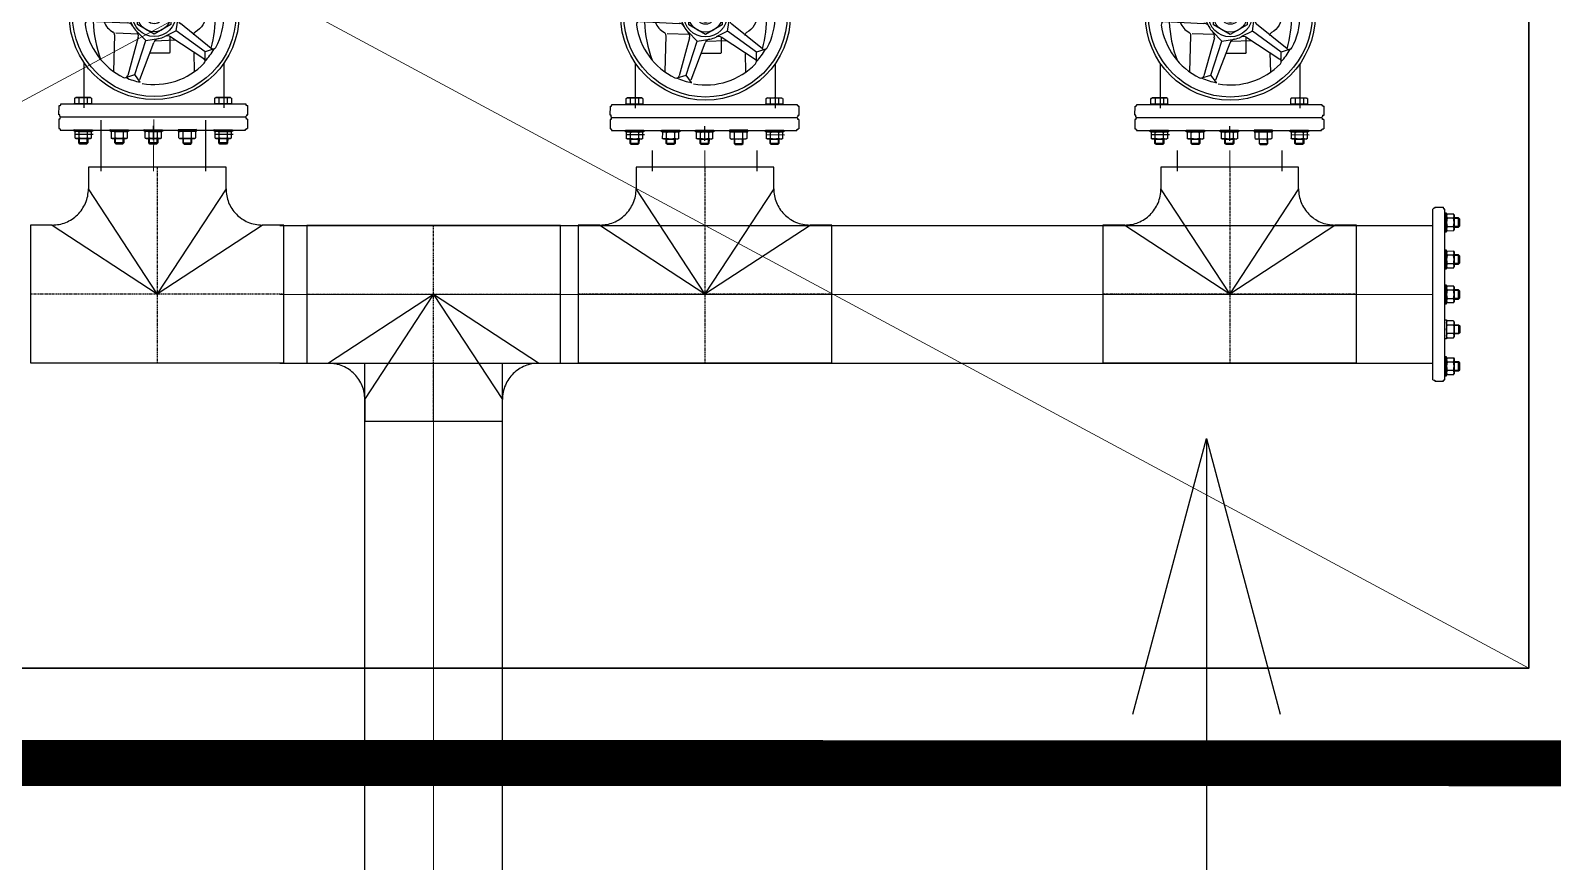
# Model space of a CAD drawing. Header units: millimetres. Extents: x -294625 to 2136527, y -251383 to 128331.
# Drawn here: x 1427685 to 1429343, y -217725 to -216820 of the extents above; entities that cross this region are included whole.
import ezdxf
from ezdxf.lldxf.tags import DXFTag

# ---------------------------------------------------------------- set-up
doc = ezdxf.new("R2010")
doc.units = ezdxf.units.MM
doc.linetypes.add('CENTER', pattern=[3, 1.5, -0.5, 0.5, -0.5])
for name, color, linetype, lineweight in [('0-2', 253, 'Continuous', 18), ('00-N-4-NUOC LANH', 4, 'NU-NUOC LANH', 40), ('ICE-BP', 4, 'Continuous', 25), ('ICE-WALL', 3, 'Continuous', 25), ('N3-NOTE', 11, 'Continuous', 13)]:
    doc.layers.add(name, color=color, linetype=linetype, lineweight=lineweight)
doc.layers.add('H-N-FITTING-35', color=2, linetype='Continuous')
doc.layers.add('Wellding', color=1, linetype='Continuous')
doc.styles.add('P-VNTIMEH', font='vntimeh.shx', dxfattribs={"width": 0.75, "height": 300})
doc.styles.add('TXT', font='txt.shx')
tags = doc.linetypes.add('NU-NUOC LANH', pattern='A,0.6,-0.4,["CW",TXT,S=0.2,R=0,X=-0.25,Y=-0.1],-0.25', length=1.25).pattern_tags.tags
tags[6] = DXFTag(74, 10)
doc.dimstyles.new('N-NOTE', dxfattribs={"dimtxt": 200, "dimasz": 30, "dimexe": 50, "dimexo": 50, "dimgap": 100, "dimtad": 1, "dimdec": 0, "dimdsep": 46, "dimtxsty": 'P-VNTIMEH', "dimblk": 'OPEN30', "dimcen": 0, "dimse1": 1, "dimse2": 1, "dimclrd": 256, "dimclre": 7, "dimclrt": 256, "dimadec": 0, "dimazin": 0, "dimtfac": 1, "dimtdec": 0, "dimtix": 1, "dimtmove": 2, "dimatfit": 3, "dimldrblk": 'OPEN30', "dimfxl": 1, "dimtolj": 1, "dimtzin": 0, "dimarcsym": 0})

# ---------------------------------------------------------------- blocks, each defined once
blk = doc.blocks.new('B-V')
at = {"ltscale": 10}
for p, q in [((-69.6, 92.7), (-69.6, 48.4)), ((69.6, 92.7), (69.6, 48.4)), ((-69.6, -92.7), (-69.6, -48.4)), ((69.6, -92.7), (69.6, -48.4))]:
    blk.add_line(p, q, dxfattribs=at)
for p, q in [((14.3, 64.4), (0.3, 27.6)), ((13.9, 67.2), (19.4, 59.7)), ((28.3, 62.5), (19.4, 59.7)), ((-50.7, 46.3), (-50.8, 36.9)), ((-40.3, 56.6), (-39.8, 37.4)), ((19.4, 59.7), (8.4, 25.8)), ((19.4, 59.7), (8.4, 25.8)), ((15.9, 22.5), (26.3, 60.5)), ((40.3, 56.6), (39.3, 20.1)), ((-59.7, 34), (-50.8, 36.9)), ((-56.8, 33.5), (-26.1, 8.8)), ((-50.8, 36.9), (-22, 16)), ((-50.8, 36.9), (-22, 16)), ((-16.5, 22.1), (-49.4, 43.7)), ((-15.9, 37.1), (-15.9, 21.8)), ((4.2, 37.8), (-15.3, 37.8)), ((-38.1, 18.2), (-37.8, 18.2)), ((-22, 16), (-23.9, 3.3)), ((-22, 16), (-10.5, 21.7)), ((-21.6, 25.5), (0, 26.3)), ((-16.7, 9.7), (0, 19.3)), ((8.4, 25.8), (-4.3, 23.8)), ((0, 19.3), (16.7, 9.7)), ((8.4, 25.8), (17.4, 16.7)), ((38.1, 18.2), (16, 19)), ((-26.5, 3.3), (-23.9, 3.3)), ((-26.5, -3.3), (-26.5, 3.3)), ((-16.7, -9.7), (-16.7, 9.7)), ((16.7, 9.7), (16.7, -9.7)), ((27.2, 0), (21.3, 11.4)), ((27.2, 0), (21.3, -11.4)), ((65.6, 6.3), (26.3, 8.2)), ((62.8, 0), (27.2, 0)), ((62.8, 0), (27.2, 0)), ((68.2, 7.6), (62.8, 0)), ((68.2, -7.6), (62.8, 0)), ((-26.1, -8.8), (-56.8, -33.5)), ((-23.9, -3.3), (-26.5, -3.3)), ((-22, -16), (-23.9, -3.3)), ((0, -19.3), (-16.7, -9.7)), ((16.7, -9.7), (0, -19.3)), ((26.3, -8.2), (65.6, -6.3)), ((-50.8, -36.9), (-22, -16)), ((-50.8, -36.9), (-22, -16)), ((-49.4, -43.7), (-16.5, -22.1)), ((-38.1, -18.2), (-37.8, -18.2)), ((-22, -16), (-10.5, -21.7)), ((-21.6, -25.5), (0, -26.3)), ((-15.9, -21.8), (-15.9, -37.1)), ((8.4, -25.8), (-4.3, -23.8)), ((0.3, -27.6), (14.3, -64.4)), ((8.4, -25.8), (17.4, -16.7)), ((19.4, -59.7), (8.4, -25.8)), ((19.4, -59.7), (8.4, -25.8)), ((26.3, -60.5), (15.9, -22.5)), ((38.1, -18.2), (16, -19)), ((38.4, -24.8), (16.8, -25.6)), ((40.3, -56.6), (39.3, -20.1)), ((-59.7, -34), (-50.8, -36.9)), ((-50.7, -46.3), (-50.8, -36.9)), ((-40.3, -56.6), (-39.8, -37.4)), ((-15.3, -37.8), (4.2, -37.8)), ((13.9, -67.2), (19.4, -59.7)), ((28.3, -62.5), (19.4, -59.7))]:
    blk.add_line(p, q)
for radius in [84.6, 81.5, 21.7, 16.9, 9.06, 7.25]:
    blk.add_circle((0, 0), radius)
for centre, radius, start, end in [((0, 0), 69.5, 80.0933, 135.9067), ((0, 0), 68.7, 65.6447, 78.3553), ((29.2, 59.7), 3.02, 63.9067, 164.7263), ((0, 0), 69.5, 8.0933, 63.9067), ((0, 0), 68.7, 137.6447, 150.3553), ((-47.7, 46.2), 3.02, 135.9067, 236.7263), ((0, 0), 69.5, 152.0933, 207.9067), ((-58.7, 31.1), 3.02, 51.2737, 152.0933), ((61.2, 1.4), 122.2, 164.8244, 180.6624), ((-15.3, 37.1), 0.663, 90, 180), ((-61.2, 1.4), 122.2, 2.4149, 20.8168), ((-13.2, 27.2), 6.04, 236.7263, 295.8639), ((0, 0), 24.2, 100.1361, 115.8639), ((-5.3, 29.7), 6.04, 280.1361, 339.2737), ((21.8, 20.9), 6.04, 164.7263, 223.8639), ((0, 0), 24.2, 28.1361, 43.8639), ((61.2, -1.4), 122.2, 179.3376, 195.1756), ((-29.9, 4.1), 6.04, 352.1361, 51.2737), ((0, 0), 24.2, 172.1361, 187.8639), ((26.6, 14.2), 6.04, 208.1361, 267.2737), ((65.8, 9.4), 3.02, 267.2737, 8.0933), ((0, 0), 68.7, 353.6447, 6.3553), ((-29.9, -4.1), 6.04, 308.7263, 7.8639), ((0, 0), 24.2, 316.1361, 331.8639), ((26.6, -14.2), 6.04, 92.7263, 151.8639), ((0, 0), 69.5, 296.0933, 351.9067), ((-61.2, -1.4), 122.2, 339.1832, 357.5851), ((65.8, -9.4), 3.02, 351.9067, 92.7263), ((-13.2, -27.2), 6.04, 64.1361, 123.2737), ((0, 0), 24.2, 244.1361, 259.8639), ((-5.3, -29.7), 6.04, 20.7263, 79.8639), ((21.8, -20.9), 6.04, 136.1361, 195.2737), ((-58.7, -31.1), 3.02, 207.9067, 308.7263), ((0, 0), 68.7, 209.6447, 222.3553), ((-47.7, -46.2), 3.02, 123.2737, 224.0933), ((-15.3, -37.1), 0.663, 180, 270), ((0, 0), 69.5, 224.0933, 279.9067), ((29.2, -59.7), 3.02, 195.2737, 296.0933), ((0, 0), 68.7, 281.6447, 294.3553)]:
    blk.add_arc(centre, radius, start, end)
at = {"extrusion": (0, 0, -1)}
for centre, major_axis, start_param, end_param in [((-31.8, 0), (-13.8, 13.8), 4.413125, 6.582449), ((-42.4, 20), (-2.14, 2.14), 2.330584, 3.440857), ((-42.4, -20), (2.14, 2.14), -0.299264, 0.811008)]:
    blk.add_ellipse(centre, major_axis=major_axis, ratio=1, start_param=start_param, end_param=end_param, dxfattribs=at)
for centre, major_axis, start_param, end_param in [((42.4, 20), (2.14, 2.14), 2.330584, 3.440857), ((31.8, 0), (-13.8, 13.8), 4.296905, 5.011653), ((31.8, 0), (13.8, 13.8), 4.413125, 5.127873), ((42.4, -20), (-2.14, 2.14), -0.299264, 0.811008)]:
    blk.add_ellipse(centre, major_axis=major_axis, ratio=1, start_param=start_param, end_param=end_param)
blk = doc.blocks.new('NUT')
at = {"linetype": 'Continuous'}
for p, q in [((-14.7, 12.1), (-13.1, 13)), ((-14.7, 0.9), (-13.1, 0)), ((-7.5, 1.1), (-7.5, 11.9)), ((7.5, 1.1), (7.5, 11.9)), ((14.7, 12.1), (13.1, 13)), ((14.7, 0.9), (13.1, 0))]:
    blk.add_line(p, q, dxfattribs=at)
blk.add_lwpolyline([(-16.5, 16), (-16.5, 13), (16.5, 13), (16.5, 16)], close=True)
for points in [[(-15, 1.1), (-15, 11.9)], [(-13.1, 13), (13.1, 13)], [(-13.1, 0), (13.1, 0)], [(13.1, 0), (-13.1, 0)], [(15, 11.9), (15, 1.1)]]:
    blk.add_lwpolyline(points, dxfattribs=at)
for centre, radius, start, end in [((-11.3, 6.1), 6.9, 57.0867, 122.9133), ((-11.3, 6.9), 6.9, 237.0867, 302.9133), ((0, -13), 26, 73.2213, 106.7787), ((0, 26), 26, 253.2213, 286.7787), ((11.3, 6.1), 6.9, 57.0867, 122.9133), ((11.3, 6.9), 6.9, 237.0867, 302.9133)]:
    blk.add_arc(centre, radius, start, end, dxfattribs=at)
blk = doc.blocks.new('Tee - 100 x100 - 1')
at = {"color": 8, "linetype": 'CENTER'}
for p, q in [((0, 105), (0, -57)), ((-105, 0), (105, 0))]:
    blk.add_line(p, q, dxfattribs=at)
for points in [[(57, 87), (57, 105), (-57, 105), (-57, 87)], [(-87, 57), (-105, 57), (-105, -57), (105, -57), (105, 57), (87, 57)]]:
    blk.add_lwpolyline(points)
at = {"color": 8}
for points in [[(0, 0), (-57, 87)], [(57, 87), (0, 0)], [(-87, 57), (0, 0)], [(0, 0), (87, 57)]]:
    blk.add_lwpolyline(points, dxfattribs=at)
for points in [[(-87, 57), (-83.1, 57), (-79.3, 57.7), (-72.1, 60.6), (-68.8, 62.8), (-63.2, 68.3), (-61, 71.5), (-58.6, 77), (-58, 79), (-57.2, 83), (-57, 85), (-57, 87)], [(57, 87), (57, 83.1), (57.7, 79.3), (60.6, 72.1), (62.8, 68.8), (68.3, 63.2), (71.5, 61), (77, 58.6), (79, 58), (83, 57.2), (85, 57), (87, 57)]]:
    blk.add_open_spline(points, degree=3, knots=[0.1639, 0.1639, 0.1639, 0.1639, 11.719334, 11.719334, 23.438668, 23.438668, 35.158003, 35.158003, 41.365518, 41.365518, 47.409143, 47.409143, 47.409143, 47.409143])
blk = doc.blocks.new('_Open30')
at = {"color": 0, "linetype": 'ByBlock', "lineweight": -2}
for p, q in [((-1, 0.2679), (0, 0)), ((0, 0), (-1, -0.2679)), ((0, 0), (-1, 0))]:
    blk.add_line(p, q, dxfattribs=at)

msp = doc.modelspace()

# ---------------------------------------------------------------- linework, layer by layer
at = {"layer": '0-2'}
for p, q in [((1427819, -216973.3, 14.2), (1427819.1, -216916.8, 0)), ((1428419.8, -216973.3, 14.2), (1428419.8, -216950.6, -0.6)), ((1428991.7, -216973.3, 14.2), (1428991.7, -216950.6, -0.6)), ((1427956.7, -217107.5, -27.5), (1428128.1, -217107.5, -7.2)), ((1428031.6, -217107.5, -6.1), (1429213.1, -217107.5, 14.2)), ((1428124.1, -219319.7, 16.6), (1428124.1, -217182.5, -2.8))]:
    msp.add_line(p, q, dxfattribs=at)
at = {"layer": '00-N-4-NUOC LANH', "ltscale": 1500, "const_width": 50}
msp.add_lwpolyline([(1424945, -217617.5), (1457296.5, -217622.8)], dxfattribs=at)
at = {"layer": 'H-N-FITTING-35', "ltscale": 1000}
for p, q in [((1427732.2, -216899.6, -2), (1427752.1, -216899.7, -2)), ((1427733.3, -216893.6, -2), (1427734.3, -216893, -2)), ((1427734.3, -216893, -2), (1427750.1, -216893, -2)), ((1427750.1, -216893, -2), (1427734.3, -216893, -2)), ((1427737.6, -216893.7, -2), (1427737.6, -216899.7, -2)), ((1427746.7, -216893.7, -2), (1427746.7, -216899.7, -2)), ((1427751, -216893.6, -2), (1427750.1, -216893, -2)), ((1427884.7, -216899.7, -2), (1427904.6, -216899.7, -2)), ((1427885.8, -216893.6, -2), (1427886.8, -216893, -2)), ((1427886.8, -216893, -2), (1427902.6, -216893.1, -2)), ((1427902.6, -216893.1, -2), (1427886.8, -216893, -2)), ((1427890.1, -216893.7, -2), (1427890.1, -216899.7, -2)), ((1427899.2, -216893.7, -2), (1427899.2, -216899.7, -2)), ((1427903.5, -216893.6, -2), (1427902.6, -216893.1, -2)), ((1428333, -216900.1, -3.4), (1428352.9, -216900.2, -3.4)), ((1428334.1, -216894.1, -3.4), (1428335, -216893.5, -3.4)), ((1428335, -216893.5, -3.4), (1428350.9, -216893.5, -3.4)), ((1428350.9, -216893.5, -3.4), (1428335, -216893.5, -3.4)), ((1428338.4, -216894.2, -3.4), (1428338.4, -216900.2, -3.4)), ((1428347.5, -216894.2, -3.4), (1428347.5, -216900.2, -3.4)), ((1428351.8, -216894.1, -3.4), (1428350.9, -216893.5, -3.4)), ((1428485.5, -216900.2, -3.4), (1428505.4, -216900.2, -3.4)), ((1428486.6, -216894.1, -3.4), (1428487.5, -216893.5, -3.4)), ((1428487.5, -216893.5, -3.4), (1428503.4, -216893.6, -3.4)), ((1428503.4, -216893.6, -3.4), (1428487.5, -216893.5, -3.4)), ((1428490.9, -216894.2, -3.4), (1428490.9, -216900.2, -3.4)), ((1428500, -216894.2, -3.4), (1428500, -216900.2, -3.4)), ((1428504.3, -216894.1, -3.4), (1428503.4, -216893.6, -3.4)), ((1428904.9, -216900.1, -3.4), (1428924.8, -216900.2, -3.4)), ((1428906, -216894.1, -3.4), (1428907, -216893.5, -3.4)), ((1428907, -216893.5, -3.4), (1428922.8, -216893.5, -3.4)), ((1428922.8, -216893.5, -3.4), (1428907, -216893.5, -3.4)), ((1428910.3, -216894.2, -3.4), (1428910.3, -216900.2, -3.4)), ((1428919.4, -216894.2, -3.4), (1428919.4, -216900.2, -3.4)), ((1428923.7, -216894.1, -3.4), (1428922.8, -216893.5, -3.4)), ((1429057.4, -216900.2, -3.4), (1429077.3, -216900.2, -3.4)), ((1429058.5, -216894.1, -3.4), (1429059.4, -216893.5, -3.4)), ((1429059.4, -216893.5, -3.4), (1429075.3, -216893.6, -3.4)), ((1429075.3, -216893.6, -3.4), (1429059.4, -216893.5, -3.4)), ((1429062.8, -216894.2, -3.4), (1429062.8, -216900.2, -3.4)), ((1429071.9, -216894.2, -3.4), (1429071.9, -216900.2, -3.4)), ((1429076.2, -216894.1, -3.4), (1429075.3, -216893.6, -3.4)), ((1427818.6, -216923.8, -2), (1427818.6, -216939.6, -2)), ((1428419.4, -216924.3, -3.4), (1428419.4, -216940.1, -3.4)), ((1428991.3, -216924.3, -3.4), (1428991.3, -216940.1, -3.4)), ((1427733.3, -216932.9, 0.8), (1427753.2, -216932.9, 0.8)), ((1427885.8, -216932.9, 0.8), (1427905.7, -216933, 0.8)), ((1428334.1, -216933.4, -0.6), (1428354, -216933.4, -0.6)), ((1428486.5, -216933.4, -0.6), (1428506.5, -216933.5, -0.6)), ((1428906, -216933.4, -0.6), (1428925.9, -216933.4, -0.6)), ((1429058.5, -216933.4, -0.6), (1429078.4, -216933.5, -0.6)), ((1429227.6, -217179.5, 14.7), (1429226.2, -217179.5, 14.7))]:
    msp.add_line(p, q, dxfattribs=at)
for points, elevation in [([(1427715.6, -216911.9), (1427715.9, -216901.7)], -2.6), ([(1427715.6, -216911.9), (1427715.9, -216901.7)], -2.6), ([(1427715.6, -216911.9), (1427715.9, -216901.7)], -2.6), ([(1427715.9, -216901.7), (1427715.9, -216901.7)], -2.6), ([(1427715.9, -216901.7), (1427717.1, -216901.7)], -2.6), ([(1427717.1, -216901.7), (1427717.1, -216901.2)], -2.6), ([(1427717.1, -216901.2), (1427717.1, -216901.2)], -2.6), ([(1427717.1, -216901.2), (1427717.1, -216901.2)], -2.6), ([(1427717.1, -216901.2), (1427717.1, -216901.2)], -2.6), ([(1427717.1, -216901.2), (1427717.7, -216901.2)], -2.6), ([(1427717.7, -216901.2), (1427717.7, -216900)], -2.6), ([(1427717.7, -216900), (1427717.7, -216900)], -2.6), ([(1427717.7, -216900), (1427919.4, -216900), (1427919.4, -216901.2)], -2.6), ([(1427733.1, -216899.6), (1427733.1, -216893.7)], -2), ([(1427751.2, -216899.7), (1427733.1, -216899.6)], -2), ([(1427751.2, -216893.7), (1427751.2, -216899.7)], -2), ([(1427885.6, -216899.7), (1427885.6, -216893.7)], -2), ([(1427903.7, -216899.7), (1427885.6, -216899.7)], -2), ([(1427903.7, -216893.7), (1427903.7, -216899.7)], -2), ([(1427919.4, -216900), (1427919.4, -216900)], -2.6), ([(1427919.4, -216900), (1427919.4, -216900)], -2.6), ([(1427919.4, -216901.2), (1427920.6, -216901.2)], -2.6), ([(1427920.2, -216911.9), (1427921.8, -216911.9), (1427921.7, -216901.7)], -2.6), ([(1427920.6, -216901.2), (1427920.6, -216901.2)], -2.6), ([(1427920.6, -216901.2), (1427920.6, -216901.2)], -2.6), ([(1427920.6, -216901.2), (1427920.6, -216901.2)], -2.6), ([(1427920.6, -216901.2), (1427920.6, -216901.7)], -2.6), ([(1427920.6, -216901.7), (1427921.7, -216901.7)], -2.6), ([(1428316.4, -216912.4), (1428316.7, -216902.3)], -4), ([(1428316.4, -216912.4), (1428316.7, -216902.3)], -4), ([(1428316.4, -216912.4), (1428316.7, -216902.3)], -4), ([(1428316.7, -216902.3), (1428316.7, -216902.3)], -4), ([(1428316.7, -216902.3), (1428317.9, -216902.3)], -4), ([(1428317.9, -216902.3), (1428317.9, -216901.7)], -4), ([(1428317.9, -216901.7), (1428317.9, -216901.7)], -4), ([(1428317.9, -216901.7), (1428317.9, -216901.7)], -4), ([(1428317.9, -216901.7), (1428317.9, -216901.7)], -4), ([(1428317.9, -216901.7), (1428318.5, -216901.7)], -4), ([(1428318.5, -216901.7), (1428318.5, -216900.5)], -4), ([(1428318.5, -216900.5), (1428318.5, -216900.5)], -4), ([(1428318.5, -216900.5), (1428520.2, -216900.5), (1428520.2, -216901.7)], -4), ([(1428333.9, -216900.1), (1428333.9, -216894.2)], -3.4), ([(1428352, -216900.2), (1428333.9, -216900.1)], -3.4), ([(1428352, -216894.2), (1428352, -216900.2)], -3.4), ([(1428486.4, -216900.2), (1428486.4, -216894.2)], -3.4), ([(1428504.5, -216900.2), (1428486.4, -216900.2)], -3.4), ([(1428504.5, -216894.2), (1428504.5, -216900.2)], -3.4), ([(1428520.2, -216900.5), (1428520.2, -216900.5)], -4), ([(1428520.2, -216900.5), (1428520.2, -216900.5)], -4), ([(1428520.2, -216901.7), (1428521.3, -216901.7)], -4), ([(1428521, -216912.4), (1428522.6, -216912.4), (1428522.5, -216902.3)], -4), ([(1428521.3, -216901.7), (1428521.3, -216901.7)], -4), ([(1428521.3, -216901.7), (1428521.3, -216901.7)], -4), ([(1428521.3, -216901.7), (1428521.3, -216901.7)], -4), ([(1428521.3, -216901.7), (1428521.3, -216902.3)], -4), ([(1428521.3, -216902.3), (1428522.5, -216902.3)], -4), ([(1428888.3, -216912.4), (1428888.6, -216902.3)], -4), ([(1428888.3, -216912.4), (1428888.6, -216902.3)], -4), ([(1428888.3, -216912.4), (1428888.6, -216902.3)], -4), ([(1428888.6, -216902.3), (1428888.6, -216902.3)], -4), ([(1428888.6, -216902.3), (1428889.8, -216902.3)], -4), ([(1428889.8, -216902.3), (1428889.8, -216901.7)], -4), ([(1428889.8, -216901.7), (1428889.8, -216901.7)], -4), ([(1428889.8, -216901.7), (1428889.8, -216901.7)], -4), ([(1428889.8, -216901.7), (1428889.8, -216901.7)], -4), ([(1428889.8, -216901.7), (1428890.4, -216901.7)], -4), ([(1428890.4, -216901.7), (1428890.4, -216900.5)], -4), ([(1428890.4, -216900.5), (1428890.4, -216900.5)], -4), ([(1428890.4, -216900.5), (1429092.1, -216900.5), (1429092.1, -216901.7)], -4), ([(1428905.8, -216900.1), (1428905.8, -216894.2)], -3.4), ([(1428923.9, -216900.2), (1428905.8, -216900.1)], -3.4), ([(1428923.9, -216894.2), (1428923.9, -216900.2)], -3.4), ([(1429058.3, -216900.2), (1429058.3, -216894.2)], -3.4), ([(1429076.4, -216900.2), (1429058.3, -216900.2)], -3.4), ([(1429076.4, -216894.2), (1429076.4, -216900.2)], -3.4), ([(1429092.1, -216900.5), (1429092.1, -216900.5)], -4), ([(1429092.1, -216900.5), (1429092.1, -216900.5)], -4), ([(1429092.1, -216901.7), (1429093.2, -216901.7)], -4), ([(1429092.9, -216912.4), (1429094.5, -216912.4), (1429094.4, -216902.3)], -4), ([(1429093.2, -216901.7), (1429093.2, -216901.7)], -4), ([(1429093.2, -216901.7), (1429093.2, -216901.7)], -4), ([(1429093.2, -216901.7), (1429093.2, -216901.7)], -4), ([(1429093.2, -216901.7), (1429093.2, -216902.3)], -4), ([(1429093.2, -216902.3), (1429094.4, -216902.3)], -4), ([(1427715.6, -216911.9), (1427715.6, -216911.3)], -2.6), ([(1427716.8, -216911.9), (1427715.6, -216911.9)], -2.6), ([(1427715.6, -216911.9), (1427715.6, -216911.9)], -2.6), ([(1427715.6, -216916.6), (1427715.6, -216926.7)], -2.6), ([(1427715.6, -216916.6), (1427715.6, -216926.7)], -2.6), ([(1427715.6, -216916.6), (1427715.6, -216926.7)], -2.6), ([(1427716.8, -216916.6), (1427715.6, -216916.6)], -2.6), ([(1427715.6, -216916.6), (1427715.6, -216916.6)], -2.6), ([(1427715.6, -216916.6), (1427715.6, -216917.2)], -2.6), ([(1427716.8, -216913.1), (1427716.8, -216911.9)], -2.6), ([(1427716.8, -216911.9), (1427716.8, -216911.9)], -2.6), ([(1427717.3, -216914.2), (1427716.8, -216913.1)], -2.6), ([(1427716.8, -216913.1), (1427716.8, -216913.1)], -2.6), ([(1427716.8, -216913.1), (1427716.8, -216913.1)], -2.6), ([(1427717.3, -216914.2), (1427716.8, -216915.4)], -2.6), ([(1427716.8, -216915.4), (1427716.8, -216915.4)], -2.6), ([(1427716.8, -216915.4), (1427716.8, -216915.4)], -2.6), ([(1427716.8, -216915.4), (1427716.8, -216916.6)], -2.6), ([(1427716.8, -216916.6), (1427716.8, -216916.6)], -2.6), ([(1427717.3, -216914.2), (1427717.3, -216914.2)], -2.6), ([(1427717.3, -216914.2), (1427717.3, -216914.2)], -2.6), ([(1427717.3, -216914.2), (1427919, -216914.2)], -2.6), ([(1427717.3, -216914.2), (1427919, -216914.2)], -2.6), ([(1427717.3, -216914.2), (1427919, -216914.2)], -2.6), ([(1427717.3, -216914.2), (1427717.3, -216914.2)], -2.6), ([(1427717.3, -216914.2), (1427717.3, -216914.2)], -2.6), ([(1427717.3, -216914.2), (1427919, -216914.2)], -2.6), ([(1427717.3, -216914.2), (1427919, -216914.2)], -2.6), ([(1427717.3, -216914.2), (1427919, -216914.2)], -2.6), ([(1427920.2, -216913.1), (1427919, -216914.2)], -2.6), ([(1427920.2, -216915.4), (1427919, -216914.2)], -2.6), ([(1427919, -216914.2), (1427919, -216914.2)], -2.6), ([(1427919, -216914.2), (1427919, -216914.2)], -2.6), ([(1427920.2, -216911.9), (1427920.2, -216913.1)], -2.6), ([(1427920.2, -216913.1), (1427920.2, -216913.1)], -2.6), ([(1427920.2, -216913.1), (1427920.2, -216913.1)], -2.6), ([(1427920.2, -216913.1), (1427920.2, -216913.1)], -2.6), ([(1427920.2, -216916.6), (1427920.2, -216915.4)], -2.6), ([(1427920.2, -216915.4), (1427920.2, -216915.4)], -2.6), ([(1427920.2, -216915.4), (1427920.2, -216915.4)], -2.6), ([(1427920.2, -216915.4), (1427920.2, -216915.4)], -2.6), ([(1427921.4, -216916.6), (1427920.2, -216916.6)], -2.6), ([(1427921.4, -216911.9), (1427921.4, -216911.9)], -2.6), ([(1427921.4, -216911.9), (1427921.4, -216911.9)], -2.6), ([(1427921.4, -216916.6), (1427921.4, -216926.7)], -2.6), ([(1427921.4, -216916.6), (1427921.4, -216926.7)], -2.6), ([(1427921.4, -216916.6), (1427921.4, -216916.6)], -2.6), ([(1427921.4, -216916.6), (1427921.4, -216916.6)], -2.6), ([(1428316.4, -216912.4), (1428316.4, -216911.8)], -4), ([(1428317.5, -216912.4), (1428316.4, -216912.4)], -4), ([(1428316.4, -216912.4), (1428316.4, -216912.4)], -4), ([(1428316.4, -216917.1), (1428316.4, -216927.2)], -4), ([(1428316.4, -216917.1), (1428316.4, -216927.2)], -4), ([(1428316.4, -216917.1), (1428316.4, -216927.2)], -4), ([(1428317.5, -216917.1), (1428316.4, -216917.1)], -4), ([(1428316.4, -216917.1), (1428316.4, -216917.1)], -4), ([(1428316.4, -216917.1), (1428316.4, -216917.7)], -4), ([(1428317.5, -216913.6), (1428317.5, -216912.4)], -4), ([(1428317.5, -216912.4), (1428317.5, -216912.4)], -4), ([(1428318.1, -216914.7), (1428317.5, -216913.6)], -4), ([(1428317.5, -216913.6), (1428317.5, -216913.6)], -4), ([(1428317.5, -216913.6), (1428317.5, -216913.6)], -4), ([(1428318.1, -216914.7), (1428317.5, -216915.9)], -4), ([(1428317.5, -216915.9), (1428317.5, -216915.9)], -4), ([(1428317.5, -216915.9), (1428317.5, -216915.9)], -4), ([(1428317.5, -216915.9), (1428317.5, -216917.1)], -4), ([(1428317.5, -216917.1), (1428317.5, -216917.1)], -4), ([(1428318.1, -216914.7), (1428318.1, -216914.7)], -4), ([(1428318.1, -216914.7), (1428318.1, -216914.7)], -4), ([(1428318.1, -216914.7), (1428519.8, -216914.7)], -4), ([(1428318.1, -216914.7), (1428519.8, -216914.7)], -4), ([(1428318.1, -216914.7), (1428519.8, -216914.7)], -4), ([(1428318.1, -216914.7), (1428318.1, -216914.7)], -4), ([(1428318.1, -216914.7), (1428318.1, -216914.7)], -4), ([(1428318.1, -216914.7), (1428519.8, -216914.7)], -4), ([(1428318.1, -216914.7), (1428519.8, -216914.7)], -4), ([(1428318.1, -216914.7), (1428519.8, -216914.7)], -4), ([(1428521, -216913.6), (1428519.8, -216914.7)], -4), ([(1428521, -216915.9), (1428519.8, -216914.7)], -4), ([(1428519.8, -216914.7), (1428519.8, -216914.7)], -4), ([(1428519.8, -216914.7), (1428519.8, -216914.7)], -4), ([(1428521, -216912.4), (1428521, -216913.6)], -4), ([(1428521, -216913.6), (1428521, -216913.6)], -4), ([(1428521, -216913.6), (1428521, -216913.6)], -4), ([(1428521, -216913.6), (1428521, -216913.6)], -4), ([(1428521, -216917.1), (1428521, -216915.9)], -4), ([(1428521, -216915.9), (1428521, -216915.9)], -4), ([(1428521, -216915.9), (1428521, -216915.9)], -4), ([(1428521, -216915.9), (1428521, -216915.9)], -4), ([(1428522.2, -216917.1), (1428521, -216917.1)], -4), ([(1428522.2, -216912.4), (1428522.2, -216912.4)], -4), ([(1428522.2, -216912.4), (1428522.2, -216912.4)], -4), ([(1428522.2, -216917.1), (1428522.2, -216927.2)], -4), ([(1428522.2, -216917.1), (1428522.2, -216927.2)], -4), ([(1428522.2, -216917.1), (1428522.2, -216917.1)], -4), ([(1428522.2, -216917.1), (1428522.2, -216917.1)], -4), ([(1428888.3, -216912.4), (1428888.3, -216911.8)], -4), ([(1428889.5, -216912.4), (1428888.3, -216912.4)], -4), ([(1428888.3, -216912.4), (1428888.3, -216912.4)], -4), ([(1428888.3, -216917.1), (1428888.3, -216927.2)], -4), ([(1428888.3, -216917.1), (1428888.3, -216927.2)], -4), ([(1428888.3, -216917.1), (1428888.3, -216927.2)], -4), ([(1428889.5, -216917.1), (1428888.3, -216917.1)], -4), ([(1428888.3, -216917.1), (1428888.3, -216917.1)], -4), ([(1428888.3, -216917.1), (1428888.3, -216917.7)], -4), ([(1428889.5, -216913.6), (1428889.5, -216912.4)], -4), ([(1428889.5, -216912.4), (1428889.5, -216912.4)], -4), ([(1428890, -216914.7), (1428889.5, -216913.6)], -4), ([(1428889.5, -216913.6), (1428889.5, -216913.6)], -4), ([(1428889.5, -216913.6), (1428889.5, -216913.6)], -4), ([(1428890, -216914.7), (1428889.5, -216915.9)], -4), ([(1428889.5, -216915.9), (1428889.5, -216915.9)], -4), ([(1428889.5, -216915.9), (1428889.5, -216915.9)], -4), ([(1428889.5, -216915.9), (1428889.5, -216917.1)], -4), ([(1428889.5, -216917.1), (1428889.5, -216917.1)], -4), ([(1428890, -216914.7), (1428890, -216914.7)], -4), ([(1428890, -216914.7), (1428890, -216914.7)], -4), ([(1428890, -216914.7), (1429091.7, -216914.7)], -4), ([(1428890, -216914.7), (1429091.7, -216914.7)], -4), ([(1428890, -216914.7), (1429091.7, -216914.7)], -4), ([(1428890, -216914.7), (1428890, -216914.7)], -4), ([(1428890, -216914.7), (1428890, -216914.7)], -4), ([(1428890, -216914.7), (1429091.7, -216914.7)], -4), ([(1428890, -216914.7), (1429091.7, -216914.7)], -4), ([(1428890, -216914.7), (1429091.7, -216914.7)], -4), ([(1429092.9, -216913.6), (1429091.7, -216914.7)], -4), ([(1429092.9, -216915.9), (1429091.7, -216914.7)], -4), ([(1429091.7, -216914.7), (1429091.7, -216914.7)], -4), ([(1429091.7, -216914.7), (1429091.7, -216914.7)], -4), ([(1429092.9, -216912.4), (1429092.9, -216913.6)], -4), ([(1429092.9, -216913.6), (1429092.9, -216913.6)], -4), ([(1429092.9, -216913.6), (1429092.9, -216913.6)], -4), ([(1429092.9, -216913.6), (1429092.9, -216913.6)], -4), ([(1429092.9, -216917.1), (1429092.9, -216915.9)], -4), ([(1429092.9, -216915.9), (1429092.9, -216915.9)], -4), ([(1429092.9, -216915.9), (1429092.9, -216915.9)], -4), ([(1429092.9, -216915.9), (1429092.9, -216915.9)], -4), ([(1429094.1, -216917.1), (1429092.9, -216917.1)], -4), ([(1429094.1, -216912.4), (1429094.1, -216912.4)], -4), ([(1429094.1, -216912.4), (1429094.1, -216912.4)], -4), ([(1429094.1, -216917.1), (1429094.1, -216927.2)], -4), ([(1429094.1, -216917.1), (1429094.1, -216927.2)], -4), ([(1429094.1, -216917.1), (1429094.1, -216917.1)], -4), ([(1429094.1, -216917.1), (1429094.1, -216917.1)], -4), ([(1427715.6, -216926.7), (1427715.6, -216926.7)], -2.6), ([(1427715.6, -216926.7), (1427716.8, -216926.7)], -2.6), ([(1427716.8, -216926.7), (1427716.8, -216927.3)], -2.6), ([(1427716.8, -216927.3), (1427716.8, -216927.3)], -2.6), ([(1427716.8, -216927.3), (1427716.8, -216927.3)], -2.6), ([(1427716.8, -216927.3), (1427716.8, -216927.3)], -2.6), ([(1427716.8, -216927.3), (1427717.3, -216927.3)], -2.6), ([(1427717.3, -216927.3), (1427717.3, -216928.5)], -2.6), ([(1427717.3, -216928.5), (1427919, -216928.5), (1427919, -216927.3)], -2.6), ([(1427717.3, -216928.5), (1427717.3, -216928.5)], -2.6), ([(1427738.1, -216942.5), (1427738.1, -216937.7)], -2), ([(1427746.6, -216942.5), (1427746.6, -216937.7)], -2), ([(1427777.4, -216942.5), (1427777.4, -216937.7)], -2), ([(1427785.8, -216942.5), (1427785.8, -216937.7)], -2), ([(1427814.4, -216942.5), (1427814.4, -216937.7)], -2), ([(1427822.9, -216942.5), (1427822.9, -216937.7)], -2), ([(1427851.5, -216942.5), (1427851.5, -216937.7)], -2), ([(1427860, -216942.5), (1427859.9, -216937.7)], -2), ([(1427890.6, -216942.5), (1427890.6, -216937.7)], -2), ([(1427899, -216942.5), (1427899.1, -216937.7)], -2), ([(1427919, -216927.3), (1427920.2, -216927.3)], -2.6), ([(1427919, -216928.5), (1427919, -216928.5)], -2.6), ([(1427919, -216928.5), (1427919, -216928.5)], -2.6), ([(1427920.2, -216927.3), (1427920.2, -216926.7)], -2.6), ([(1427920.2, -216926.7), (1427921.4, -216926.7)], -2.6), ([(1427920.2, -216927.3), (1427920.2, -216927.3)], -2.6), ([(1427920.2, -216927.3), (1427920.2, -216927.3)], -2.6), ([(1427920.2, -216927.3), (1427920.2, -216927.3)], -2.6), ([(1428316.4, -216927.2), (1428316.4, -216927.2)], -4), ([(1428316.4, -216927.2), (1428317.5, -216927.2)], -4), ([(1428317.5, -216927.2), (1428317.5, -216927.8)], -4), ([(1428317.5, -216927.8), (1428317.5, -216927.8)], -4), ([(1428317.5, -216927.8), (1428317.5, -216927.8)], -4), ([(1428317.5, -216927.8), (1428317.5, -216927.8)], -4), ([(1428317.5, -216927.8), (1428318.1, -216927.8)], -4), ([(1428318.1, -216927.8), (1428318.1, -216929)], -4), ([(1428318.1, -216929), (1428519.8, -216929), (1428519.8, -216927.8)], -4), ([(1428318.1, -216929), (1428318.1, -216929)], -4), ([(1428338.9, -216943), (1428338.9, -216938.2)], -3.4), ([(1428347.3, -216943), (1428347.4, -216938.2)], -3.4), ([(1428378.2, -216943), (1428378.2, -216938.2)], -3.4), ([(1428386.6, -216943), (1428386.6, -216938.2)], -3.4), ([(1428415.2, -216943), (1428415.2, -216938.2)], -3.4), ([(1428423.6, -216943), (1428423.6, -216938.2)], -3.4), ([(1428452.3, -216943), (1428452.3, -216938.2)], -3.4), ([(1428460.7, -216943), (1428460.7, -216938.2)], -3.4), ([(1428491.4, -216943), (1428491.4, -216938.2)], -3.4), ([(1428499.8, -216943), (1428499.8, -216938.2)], -3.4), ([(1428519.8, -216927.8), (1428521, -216927.8)], -4), ([(1428519.8, -216929), (1428519.8, -216929)], -4), ([(1428519.8, -216929), (1428519.8, -216929)], -4), ([(1428521, -216927.8), (1428521, -216927.2)], -4), ([(1428521, -216927.2), (1428522.2, -216927.2)], -4), ([(1428521, -216927.8), (1428521, -216927.8)], -4), ([(1428521, -216927.8), (1428521, -216927.8)], -4), ([(1428521, -216927.8), (1428521, -216927.8)], -4), ([(1428888.3, -216927.2), (1428888.3, -216927.2)], -4), ([(1428888.3, -216927.2), (1428889.5, -216927.2)], -4), ([(1428889.5, -216927.2), (1428889.5, -216927.8)], -4), ([(1428889.5, -216927.8), (1428889.5, -216927.8)], -4), ([(1428889.5, -216927.8), (1428889.5, -216927.8)], -4), ([(1428889.5, -216927.8), (1428889.5, -216927.8)], -4), ([(1428889.5, -216927.8), (1428890, -216927.8)], -4), ([(1428890, -216927.8), (1428890, -216929)], -4), ([(1428890, -216929), (1429091.7, -216929), (1429091.7, -216927.8)], -4), ([(1428890, -216929), (1428890, -216929)], -4), ([(1428910.8, -216943), (1428910.8, -216938.2)], -3.4), ([(1428919.2, -216943), (1428919.3, -216938.2)], -3.4), ([(1428950.1, -216943), (1428950.1, -216938.2)], -3.4), ([(1428958.5, -216943), (1428958.5, -216938.2)], -3.4), ([(1428987.1, -216943), (1428987.1, -216938.2)], -3.4), ([(1428995.5, -216943), (1428995.6, -216938.2)], -3.4), ([(1429024.2, -216943), (1429024.2, -216938.2)], -3.4), ([(1429032.7, -216943), (1429032.6, -216938.2)], -3.4), ([(1429063.3, -216943), (1429063.3, -216938.2)], -3.4), ([(1429071.7, -216943), (1429071.7, -216938.2)], -3.4), ([(1429091.7, -216927.8), (1429092.9, -216927.8)], -4), ([(1429091.7, -216929), (1429091.7, -216929)], -4), ([(1429091.7, -216929), (1429091.7, -216929)], -4), ([(1429092.9, -216927.8), (1429092.9, -216927.2)], -4), ([(1429092.9, -216927.2), (1429094.1, -216927.2)], -4), ([(1429092.9, -216927.8), (1429092.9, -216927.8)], -4), ([(1429092.9, -216927.8), (1429092.9, -216927.8)], -4), ([(1429092.9, -216927.8), (1429092.9, -216927.8)], -4), ([(1427747.2, -216942.5), (1427737.5, -216942.5)], -2), ([(1427786.4, -216942.5), (1427776.8, -216942.5)], -2), ([(1427823.5, -216942.5), (1427813.8, -216942.5)], -2), ([(1427850.9, -216942.5), (1427860.6, -216942.5)], -2), ([(1427899.6, -216942.5), (1427890, -216942.5)], -2), ([(1428347.9, -216943), (1428338.3, -216943)], -3.4), ([(1428387.2, -216943), (1428377.5, -216943)], -3.4), ([(1428424.2, -216943), (1428414.6, -216943)], -3.4), ([(1428451.7, -216943), (1428461.3, -216943)], -3.4), ([(1428500.4, -216943), (1428490.8, -216943)], -3.4), ([(1428919.9, -216943), (1428910.2, -216943)], -3.4), ([(1428959.1, -216943), (1428949.5, -216943)], -3.4), ([(1428996.1, -216943), (1428986.5, -216943)], -3.4), ([(1429023.6, -216943), (1429033.3, -216943)], -3.4), ([(1429072.3, -216943), (1429062.7, -216943)], -3.4), ([(1429214.2, -217013.6), (1429213.1, -217014.6)], 14.2), ([(1429213.1, -217200.4), (1429213.1, -217014.6)], 14.2), ([(1429213.1, -217200.4), (1429213.1, -217014.6)], 14.2), ([(1429213.1, -217200.4), (1429213.1, -217014.6)], 14.2), ([(1429213.1, -217200.4), (1429213.1, -217014.6)], 14.2), ([(1429213.1, -217200.4), (1429213.1, -217014.6)], 14.2), ([(1429215.3, -217013.6), (1429214.2, -217013.6)], 14.2), ([(1429214.2, -217013.6), (1429214.2, -217013.6)], 14.2), ([(1429214.2, -217013.6), (1429214.2, -217013.6)], 14.2), ([(1429214.2, -217013.6), (1429214.2, -217013.6)], 14.2), ([(1429215.3, -217012.5), (1429224.6, -217012.5)], 14.2), ([(1429215.3, -217012.5), (1429224.6, -217012.5)], 14.2), ([(1429215.3, -217012.5), (1429224.6, -217012.5)], 14.2), ([(1429215.3, -217012.5), (1429215.3, -217012.5)], 14.2), ([(1429215.3, -217012.5), (1429215.3, -217012.5)], 14.2), ([(1429215.3, -217012.5), (1429215.3, -217013.6)], 14.2), ([(1429224.6, -217013.6), (1429224.6, -217012.5)], 14.2), ([(1429225.1, -217013.6), (1429224.6, -217013.6)], 14.2), ([(1429225.1, -217014.6), (1429225.1, -217013.6)], 14.2), ([(1429225.1, -217013.6), (1429225.1, -217013.6)], 14.2), ([(1429225.1, -217013.6), (1429225.1, -217013.6)], 14.2), ([(1429225.1, -217013.6), (1429225.1, -217013.6)], 14.2), ([(1429226.2, -217014.6), (1429225.1, -217014.6)], 14.2), ([(1429226.2, -217200.4), (1429226.2, -217014.6)], 14.2), ([(1429226.2, -217014.6), (1429226.2, -217014.6)], 14.2), ([(1429226.2, -217014.6), (1429226.2, -217014.6)], 14.2), ([(1429241.1, -217024.8), (1429236.1, -217024.8)], 14.7), ([(1429241.1, -217033.4), (1429236.2, -217033.5)], 14.7), ([(1429241.1, -217034.1), (1429241.1, -217024.1)], 14.7), ([(1429241.1, -217065.1), (1429236.1, -217065.1)], 14.7), ([(1429241.1, -217073.8), (1429236.2, -217073.8)], 14.7), ([(1429241.1, -217074.4), (1429241.1, -217064.5)], 14.7), ([(1429241.1, -217103.2), (1429236.1, -217103.2)], 14.7), ([(1429241.1, -217112.5), (1429241.1, -217102.5)], 14.7), ([(1429241.1, -217111.8), (1429236.2, -217111.9)], 14.7), ([(1429241.1, -217141.3), (1429236.1, -217141.3)], 14.7), ([(1429241.1, -217150), (1429236.1, -217150)], 14.7), ([(1429241.1, -217140.7), (1429241.1, -217150.6)], 14.7), ([(1429226.2, -217200.4), (1429226.2, -217168.6)], 14.2), ([(1429241.1, -217181.5), (1429236.1, -217181.5)], 14.7), ([(1429241.1, -217190.8), (1429241.1, -217180.8)], 14.7), ([(1429213.1, -217200.4), (1429214.2, -217201)], 14.2), ([(1429214.2, -217201), (1429214.2, -217201)], 14.2), ([(1429214.2, -217201), (1429214.2, -217201)], 14.2), ([(1429214.2, -217201), (1429215.3, -217201)], 14.2), ([(1429215.3, -217201), (1429215.3, -217201)], 14.2), ([(1429215.3, -217201), (1429215.3, -217202)], 14.2), ([(1429215.3, -217202), (1429224.6, -217202)], 14.2), ([(1429215.3, -217202), (1429224.6, -217202)], 14.2), ([(1429215.3, -217202), (1429224.6, -217202)], 14.2), ([(1429215.3, -217202), (1429215.3, -217202)], 14.2), ([(1429215.3, -217202), (1429215.8, -217202)], 14.2), ([(1429224.6, -217202), (1429224.6, -217201)], 14.2), ([(1429224.6, -217201), (1429225.1, -217201)], 14.2), ([(1429224.6, -217202), (1429224.6, -217202)], 14.2), ([(1429225.1, -217201), (1429225.1, -217200.4)], 14.2), ([(1429225.1, -217200.4), (1429226.2, -217200.4)], 14.2), ([(1429225.1, -217201), (1429225.1, -217201)], 14.2), ([(1429225.1, -217201), (1429225.1, -217201)], 14.2), ([(1429225.1, -217201), (1429225.1, -217201)], 14.2), ([(1429226.2, -217200.4), (1429226.2, -217200.4)], 14.2), ([(1429241.1, -217190.1), (1429236.2, -217190.2)], 14.7)]:
    msp.add_lwpolyline(points, dxfattribs=dict(at, elevation=elevation))
for points, elevation in [([(1427747.2, -216937.7), (1427747.2, -216942.5), (1427745.9, -216943.7), (1427738.7, -216943.7), (1427737.5, -216942.5), (1427737.5, -216937.7)], -2), ([(1427786.4, -216937.7), (1427786.4, -216942.5), (1427785.2, -216943.7), (1427778, -216943.7), (1427776.8, -216942.5), (1427776.8, -216937.7)], -2), ([(1427823.5, -216937.7), (1427823.5, -216942.5), (1427822.2, -216943.7), (1427815, -216943.7), (1427813.8, -216942.5), (1427813.8, -216937.7)], -2), ([(1427850.9, -216937.7), (1427850.9, -216942.5), (1427852.1, -216943.7), (1427859.4, -216943.7), (1427860.6, -216942.5), (1427860.5, -216937.7)], -2), ([(1427899.7, -216937.7), (1427899.6, -216942.5), (1427898.4, -216943.7), (1427891.2, -216943.7), (1427890, -216942.5), (1427890, -216937.7)], -2), ([(1428348, -216938.2), (1428347.9, -216943), (1428346.7, -216944.2), (1428339.5, -216944.2), (1428338.3, -216943), (1428338.3, -216938.2)], -3.4), ([(1428387.2, -216938.2), (1428387.2, -216943), (1428386, -216944.2), (1428378.8, -216944.2), (1428377.5, -216943), (1428377.6, -216938.2)], -3.4), ([(1428424.3, -216938.2), (1428424.2, -216943), (1428423, -216944.2), (1428415.8, -216944.2), (1428414.6, -216943), (1428414.6, -216938.2)], -3.4), ([(1428451.7, -216938.2), (1428451.7, -216943), (1428452.9, -216944.2), (1428460.1, -216944.2), (1428461.3, -216943), (1428461.3, -216938.2)], -3.4), ([(1428500.4, -216938.2), (1428500.4, -216943), (1428499.2, -216944.2), (1428492, -216944.2), (1428490.8, -216943), (1428490.8, -216938.2)], -3.4), ([(1428919.9, -216938.2), (1428919.9, -216943), (1428918.6, -216944.2), (1428911.4, -216944.2), (1428910.2, -216943), (1428910.2, -216938.2)], -3.4), ([(1428959.1, -216938.2), (1428959.1, -216943), (1428957.9, -216944.2), (1428950.7, -216944.2), (1428949.5, -216943), (1428949.5, -216938.2)], -3.4), ([(1428996.2, -216938.2), (1428996.1, -216943), (1428994.9, -216944.2), (1428987.7, -216944.2), (1428986.5, -216943), (1428986.5, -216938.2)], -3.4), ([(1429023.6, -216938.2), (1429023.6, -216943), (1429024.8, -216944.2), (1429032.1, -216944.2), (1429033.3, -216943), (1429033.2, -216938.2)], -3.4), ([(1429072.4, -216938.2), (1429072.3, -216943), (1429071.1, -216944.2), (1429063.9, -216944.2), (1429062.7, -216943), (1429062.7, -216938.2)], -3.4), ([(1429236.2, -217034.1), (1429241.1, -217034.1), (1429242.4, -217032.8), (1429242.3, -217025.4), (1429241.1, -217024.1), (1429236.1, -217024.2)], 14.7), ([(1429236.2, -217074.4), (1429241.1, -217074.4), (1429242.4, -217073.2), (1429242.3, -217065.7), (1429241.1, -217064.5), (1429236.1, -217064.5)], 14.7), ([(1429236.2, -217112.5), (1429241.1, -217112.5), (1429242.4, -217111.2), (1429242.3, -217103.8), (1429241.1, -217102.5), (1429236.1, -217102.6)], 14.7), ([(1429236.2, -217140.7), (1429241.1, -217140.7), (1429242.3, -217141.9), (1429242.3, -217149.4), (1429241.1, -217150.6), (1429236.1, -217150.6)], 14.7), ([(1429236.2, -217190.8), (1429241.1, -217190.8), (1429242.4, -217189.5), (1429242.3, -217182.1), (1429241.1, -217180.8), (1429236.1, -217180.9)], 14.7)]:
    msp.add_lwpolyline(points, close=True, dxfattribs=dict(at, elevation=elevation))
for centre, major_axis, start_param, end_param in [((1427735.4, -216897.2, -2), (-2.94, -2.94), 3.349953, 4.498844), ((1427742.1, -216908.7, -2), (11.1, -11.1), 2.060759, 2.646445), ((1427749, -216897.2, -2), (-2.94, -2.94), 3.349953, 4.498844), ((1427887.9, -216897.2, -2), (-2.94, -2.94), 3.349953, 4.498844), ((1427894.6, -216908.7, -2), (11.1, -11.1), 2.060759, 2.646445), ((1427901.4, -216897.2, -2), (-2.94, -2.94), 3.349953, 4.498844), ((1428336.2, -216897.7, -3.4), (-2.94, -2.94), 3.349953, 4.498844), ((1428342.9, -216909.2, -3.4), (11.1, -11.1), 2.060759, 2.646445), ((1428349.7, -216897.7, -3.4), (-2.94, -2.94), 3.349953, 4.498844), ((1428488.6, -216897.7, -3.4), (-2.94, -2.94), 3.349953, 4.498844), ((1428495.4, -216909.2, -3.4), (11.1, -11.1), 2.060759, 2.646445), ((1428502.2, -216897.7, -3.4), (-2.94, -2.94), 3.349953, 4.498844), ((1428908.1, -216897.7, -3.4), (-2.94, -2.94), 3.349953, 4.498844), ((1428914.8, -216909.2, -3.4), (11.1, -11.1), 2.060759, 2.646445), ((1428921.6, -216897.7, -3.4), (-2.94, -2.94), 3.349953, 4.498844), ((1429060.6, -216897.7, -3.4), (-2.94, -2.94), 3.349953, 4.498844), ((1429067.3, -216909.2, -3.4), (11.1, -11.1), 2.060759, 2.646445), ((1429074.1, -216897.7, -3.4), (-2.94, -2.94), 3.349953, 4.498844)]:
    msp.add_ellipse(centre, major_axis=major_axis, ratio=1, start_param=start_param, end_param=end_param, dxfattribs=at)
at = {"layer": 'ICE-BP', "ltscale": 1000}
for p, q in [((1427762, -216973.3, 14.2), (1427762, -216917.6, -0.6)), ((1427876, -216973.3, 14.2), (1427876, -216917.6, -0.6)), ((1428362.8, -216973.3, 14.2), (1428362.8, -216950.6, -0.6)), ((1428476.8, -216973.3, 14.2), (1428476.8, -216950.7, -0.6)), ((1428934.7, -216973.3, 14.2), (1428934.7, -216950.6, -0.6)), ((1429048.7, -216973.3, 14.2), (1429048.7, -216950.7, -0.6)), ((1427956.7, -217032.5, -27.5), (1428128.1, -217032.5, -7.2)), ((1428031.6, -217032.5, -6.1), (1429213.1, -217032.5, 14.2)), ((1427956.7, -217182.5, -27.5), (1428128.1, -217182.5, -7.2)), ((1428031.6, -217182.5, -6.1), (1429213.1, -217182.5, 14.2)), ((1428049.1, -219319.7, 16.6), (1428049.1, -217182.5, -2.8)), ((1428199.1, -219319.7, 16.6), (1428199.1, -217182.6, -2.8))]:
    msp.add_line(p, q, dxfattribs=at)
at = {"layer": 'ICE-WALL', "lineweight": 30, "ltscale": 500}
for points in [[(1426418.2, -217614.6), (1429417.7, -217614.6), (1429417.7, -215914.6), (1426418.2, -215914.6)], [(1426517.7, -217514.6), (1429317.7, -217514.6), (1429317.7, -216014.6), (1426517.7, -216014.6)]]:
    msp.add_lwpolyline(points, close=True, dxfattribs=at)
at = {"layer": 'N3-NOTE'}
for p, q in [((1429317.7, -216014.6), (1426526, -217514.6)), ((1426526, -216014.6), (1429317.7, -217514.6))]:
    msp.add_line(p, q, dxfattribs=at)

# ---------------------------------------------------------------- block references
at = {"layer": 'H-N-FITTING-35', "ltscale": 1000}
for name, p, xscale, yscale, zscale, rotation in [('B-V', (1427819.6, -216802.8, 0.8), 1.093726405818901, 1.093726405818901, 1.093726405818901, 179.9936136968315), ('B-V', (1428420.4, -216803.3, -0.6), 1.093726405818901, 1.093726405818901, 1.093726405818901, 179.9936136968315), ('B-V', (1428992.3, -216803.3, -0.6), 1.093726405818901, 1.093726405818901, 1.093726405818901, 179.9936136968315), ('NUT', (1427742.3, -216937.7, -2), -0.6036336931261019, 0.6036336931217754, 0.6036336931296953, 359.8514566743247), ('NUT', (1427781.6, -216937.7, -2), -0.6036336931261019, 0.6036336931217754, 0.6036336931296953, 359.8514566743247), ('NUT', (1427818.6, -216937.7, -2), -0.6036336931261019, 0.6036336931217754, 0.6036336931296953, 359.8514566743247), ('NUT', (1427855.7, -216937.7, -2), 0.6036336931230132, 0.6036336931230132, 0.6036336931230132, 0.1421288178162936), ('NUT', (1427894.8, -216937.7, -2), -0.6036336931261019, 0.6036336931217754, 0.6036336931296953, 359.8514566743247), ('NUT', (1428343.1, -216938.2, -3.4), -0.603633693126102, 0.6036336931217754, 0.6036336931296953, 359.8514566743247), ('NUT', (1428382.4, -216938.2, -3.4), -0.603633693126102, 0.6036336931217754, 0.6036336931296953, 359.8514566743247), ('NUT', (1428419.4, -216938.2, -3.4), -0.603633693126102, 0.6036336931217754, 0.6036336931296953, 359.8514566743247), ('NUT', (1428456.5, -216938.2, -3.4), 0.6036336931230132, 0.6036336931230132, 0.6036336931230132, 0.1421288178162936), ('NUT', (1428495.6, -216938.2, -3.4), -0.603633693126102, 0.6036336931217754, 0.6036336931296953, 359.8514566743247), ('NUT', (1428915, -216938.2, -3.4), -0.603633693126102, 0.6036336931217754, 0.6036336931296953, 359.8514566743247), ('NUT', (1428954.3, -216938.2, -3.4), -0.603633693126102, 0.6036336931217754, 0.6036336931296953, 359.8514566743247), ('NUT', (1428991.3, -216938.2, -3.4), -0.603633693126102, 0.6036336931217754, 0.6036336931296953, 359.8514566743247), ('NUT', (1429028.4, -216938.2, -3.4), 0.6036336931230132, 0.6036336931230132, 0.6036336931230132, 0.1421288178162936), ('NUT', (1429067.5, -216938.2, -3.4), -0.603633693126102, 0.6036336931217754, 0.6036336931296953, 359.8514566743247), ('NUT', (1429236.1, -217029.1, 14.7), 0.6202974402962584, 0.6202974402962584, 0.6202974402962584, 90.14215696245664), ('NUT', (1429236.1, -217069.5, 14.7), 0.6202974402962584, 0.6202974402962584, 0.6202974402962584, 90.14215696245664), ('NUT', (1429236.1, -217107.5, 14.7), 0.6202974402962584, 0.6202974402962584, 0.6202974402962584, 90.14215696245664), ('NUT', (1429236.1, -217145.6, 14.7), -0.6202974402809183, 0.6202974402809182, 0.6202974402809182, 89.8514848173361), ('NUT', (1429236.1, -217185.8, 14.7), 0.6202974402962584, 0.6202974402962584, 0.6202974402962584, 90.14215696245664)]:
    msp.add_blockref(name, p, dxfattribs=dict(at, xscale=xscale, yscale=yscale, zscale=zscale, rotation=rotation))
at = {"layer": 'Wellding', "xscale": 1.315789473684211, "yscale": 1.315789473684211, "zscale": 1.315789473684211}
for p in [(1427822.9, -217106.9, 13), (1428419.8, -217106.9, 11.2), (1428991.7, -217106.9, 14.2)]:
    msp.add_blockref('Tee - 100 x100 - 1', p, dxfattribs=at)
at = {"layer": 'Wellding', "xscale": 1.315789473684211, "yscale": 1.315789473684211, "zscale": 1.315789473684211, "rotation": 180}
msp.add_blockref('Tee - 100 x100 - 1', (1428124.1, -217107.5, -2.8), dxfattribs=at)

# ---------------------------------------------------------------- leaders
at = {"layer": 'N3-NOTE'}
msp.add_leader([(1428966.4, -217264.6), (1428966.4, -219999.9), (1437811.8, -219999.9)], dimstyle='N-NOTE', override={"dimasz": 300, "dimtad": 0}, dxfattribs=at)

doc.saveas('drawing.dxf')
